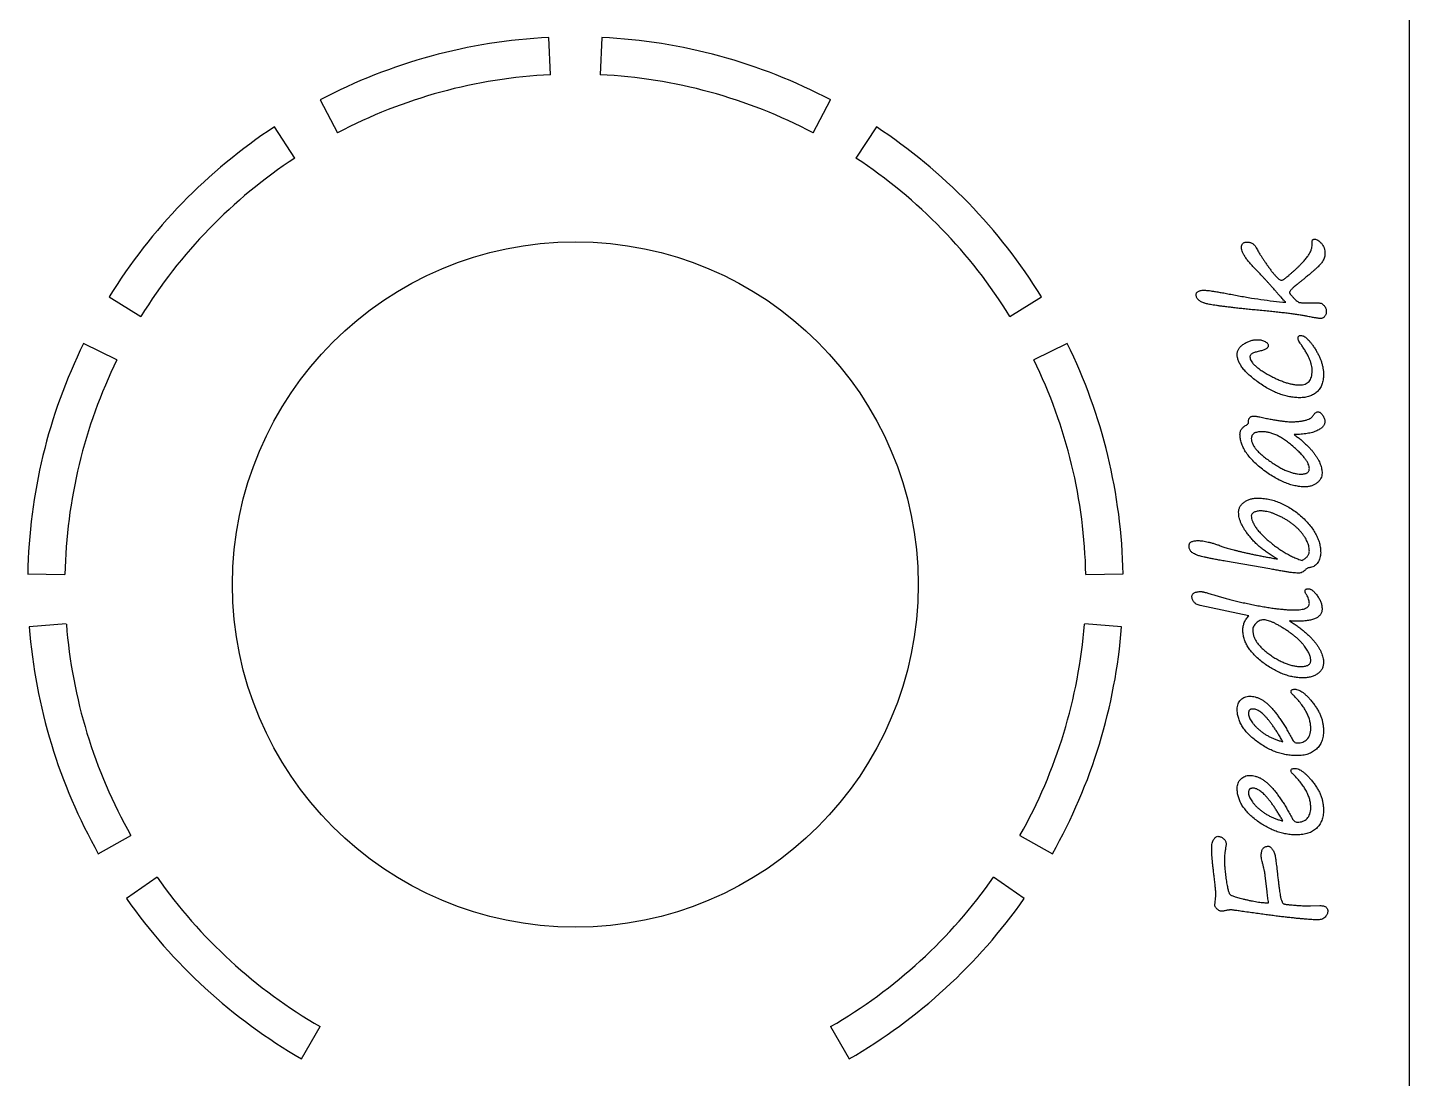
# Model space of a CAD drawing. Extents: x 87 to 117, y 47 to 176.
# Drawn here: x 98.18 to 116.72, y 121.39 to 135.49 of the extents above; entities that cross this region are included whole.
import ezdxf

# ---------------------------------------------------------------- set-up
doc = ezdxf.new("R2010")
doc.units = 0
doc.layers.get('0').update_dxf_attribs({"linetype": 'CONTINUOUS'})

msp = doc.modelspace()

# ---------------------------------------------------------------- linework, layer by layer
at = {"color": 7, "linetype": 'CONTINUOUS'}
for p, q in [((116.719, 50.625), (116.719, 172.625)), ((105.197, 134.857), (105.172, 135.357)), ((105.885, 135.357), (105.861, 134.857)), ((102.103, 134.518), (102.336, 134.076)), ((108.721, 134.076), (108.954, 134.518)), ((101.764, 133.738), (101.49, 134.156)), ((109.567, 134.156), (109.293, 133.738)), ((115.415, 132.581), (115.414, 132.614)), ((99.273, 131.874), (99.698, 131.611)), ((111.359, 131.611), (111.784, 131.874)), ((115.458, 131.794), (115.507, 131.794)), ((99.378, 131.03), (98.929, 131.25)), ((112.128, 131.25), (111.679, 131.03)), ((114.846, 128.224), (114.251, 128.327)), ((98.18, 128.158), (98.68, 128.148)), ((112.377, 128.148), (112.877, 128.158)), ((114.564, 127.596), (113.913, 127.731)), ((98.699, 127.485), (98.201, 127.446)), ((112.856, 127.446), (112.358, 127.485)), ((99.128, 124.402), (99.563, 124.648)), ((111.494, 124.648), (111.929, 124.402)), ((99.917, 124.086), (99.508, 123.8)), ((111.549, 123.8), (111.14, 124.086)), ((114.81, 123.89), (114.786, 124.108)), ((114.108, 123.713), (114.123, 123.839)), ((115.393, 123.701), (115.519, 123.705)), ((101.854, 121.65), (102.104, 122.083)), ((108.954, 122.083), (109.204, 121.65))]:
    msp.add_line(p, q, dxfattribs=at)
msp.add_circle((105.529, 128.015), 4.6, dxfattribs=at)
for radius, start, end in [(7.35, 92.7778, 117.7778), (7.35, 62.2222, 87.2222), (6.85, 92.7778, 117.7778), (6.85, 62.2222, 87.2222), (7.35, 123.3333, 148.3333), (7.35, 31.6667, 56.6667), (6.85, 123.3333, 148.3333), (6.85, 31.6667, 56.6667), (7.35, 153.8889, 178.8889), (7.35, 1.1111, 26.1111), (6.85, 153.8889, 178.8889), (6.85, 1.1111, 26.1111), (7.35, 184.4444, 209.4444), (6.85, 184.4444, 209.4444), (6.85, 330.5556, 355.5556), (7.35, 330.5556, 355.5556), (6.85, 215, 240), (6.85, 300, 325), (7.35, 215, 240), (7.35, 300, 325)]:
    msp.add_arc((105.529, 128.015), radius, start, end, dxfattribs=at)
for points, knots in [([(114.465, 132.532), (114.465, 132.538), (114.466, 132.55), (114.469, 132.566), (114.475, 132.58), (114.483, 132.591), (114.495, 132.6), (114.508, 132.606), (114.523, 132.61), (114.534, 132.61), (114.54, 132.61)], [0, 0, 0, 0, 0.148597, 0.278569, 0.39635, 0.505902, 0.616467, 0.730922, 0.858562, 1, 1, 1, 1]), ([(114.54, 132.61), (114.547, 132.61), (114.561, 132.61), (114.58, 132.606), (114.598, 132.6), (114.615, 132.592), (114.629, 132.58), (114.643, 132.567), (114.655, 132.551), (114.662, 132.539), (114.665, 132.533)], [0, 0, 0, 0, 0.131851, 0.257946, 0.379216, 0.496953, 0.615613, 0.737048, 0.864877, 1, 1, 1, 1]), ([(115.007, 132.098), (115.009, 132.098), (115.015, 132.099), (115.025, 132.106), (115.039, 132.115), (115.056, 132.128), (115.077, 132.144), (115.101, 132.164), (115.129, 132.188), (115.159, 132.214), (115.19, 132.242), (115.22, 132.27), (115.247, 132.297), (115.272, 132.322), (115.296, 132.347), (115.316, 132.371), (115.335, 132.394), (115.357, 132.422), (115.38, 132.456), (115.4, 132.498), (115.412, 132.54), (115.414, 132.567), (115.415, 132.581)], [0, 0, 0, 0, 0.010824, 0.028959, 0.053966, 0.086844, 0.127665, 0.175532, 0.231394, 0.294964, 0.360729, 0.422914, 0.48152, 0.537225, 0.589091, 0.637497, 0.68309, 0.724986, 0.802033, 0.872925, 0.937788, 1, 1, 1, 1]), ([(115.414, 132.614), (115.414, 132.619), (115.414, 132.628), (115.42, 132.64), (115.432, 132.648), (115.441, 132.648), (115.446, 132.648)], [0, 0, 0, 0, 0.277722, 0.506057, 0.72591, 1, 1, 1, 1]), ([(115.446, 132.648), (115.453, 132.648), (115.47, 132.646), (115.493, 132.635), (115.517, 132.618), (115.539, 132.594), (115.561, 132.566), (115.575, 132.531), (115.584, 132.493), (115.585, 132.466), (115.585, 132.452)], [0, 0, 0, 0, 0.087557, 0.183339, 0.292087, 0.418649, 0.554217, 0.692863, 0.839758, 1, 1, 1, 1]), ([(114.698, 132.2), (114.68, 132.218), (114.645, 132.254), (114.598, 132.305), (114.558, 132.353), (114.525, 132.396), (114.499, 132.436), (114.48, 132.471), (114.468, 132.503), (114.466, 132.523), (114.465, 132.532)], [0, 0, 0, 0, 0.189147, 0.359111, 0.510186, 0.6422, 0.756081, 0.852562, 0.933289, 1, 1, 1, 1]), ([(114.665, 132.533), (114.67, 132.524), (114.68, 132.506), (114.696, 132.478), (114.714, 132.447), (114.735, 132.415), (114.757, 132.38), (114.782, 132.344), (114.809, 132.305), (114.837, 132.265), (114.865, 132.227), (114.892, 132.193), (114.916, 132.164), (114.939, 132.141), (114.958, 132.122), (114.976, 132.109), (114.992, 132.1), (115.002, 132.098), (115.007, 132.098)], [0, 0, 0, 0, 0.052705, 0.110895, 0.173955, 0.242107, 0.315814, 0.394643, 0.478174, 0.567592, 0.654445, 0.731593, 0.798695, 0.856608, 0.904834, 0.944568, 0.975756, 1, 1, 1, 1]), ([(115.585, 132.452), (115.585, 132.442), (115.584, 132.423), (115.576, 132.394), (115.562, 132.365), (115.547, 132.34), (115.531, 132.319), (115.513, 132.3), (115.492, 132.278), (115.466, 132.254), (115.436, 132.227), (115.401, 132.196), (115.362, 132.164), (115.334, 132.141), (115.32, 132.129)], [0, 0, 0, 0, 0.066444, 0.135647, 0.209673, 0.289219, 0.336361, 0.39588, 0.466535, 0.54892, 0.644039, 0.750482, 0.86933, 1, 1, 1, 1]), ([(114.899, 131.981), (114.888, 131.993), (114.866, 132.017), (114.836, 132.053), (114.807, 132.084), (114.781, 132.113), (114.757, 132.139), (114.735, 132.162), (114.716, 132.182), (114.704, 132.194), (114.698, 132.2)], [0, 0, 0, 0, 0.16959, 0.326506, 0.470585, 0.601984, 0.720571, 0.826423, 0.919581, 1, 1, 1, 1]), ([(115.32, 132.129), (115.308, 132.119), (115.285, 132.101), (115.254, 132.076), (115.225, 132.053), (115.201, 132.034), (115.18, 132.016), (115.163, 132.002), (115.15, 131.99), (115.138, 131.979), (115.127, 131.968), (115.119, 131.954), (115.112, 131.943), (115.111, 131.935), (115.111, 131.931)], [0, 0, 0, 0, 0.157057, 0.296644, 0.420351, 0.528814, 0.62047, 0.696902, 0.756688, 0.799852, 0.864627, 0.918777, 0.962889, 1, 1, 1, 1]), ([(113.858, 131.905), (113.858, 131.909), (113.859, 131.917), (113.864, 131.929), (113.874, 131.939), (113.886, 131.948), (113.901, 131.955), (113.918, 131.961), (113.937, 131.964), (113.951, 131.964), (113.958, 131.965)], [0, 0, 0, 0, 0.095632, 0.192674, 0.29581, 0.414437, 0.545522, 0.68638, 0.835878, 1, 1, 1, 1]), ([(114.834, 131.681), (114.803, 131.684), (114.742, 131.69), (114.653, 131.699), (114.57, 131.707), (114.491, 131.715), (114.418, 131.723), (114.35, 131.731), (114.288, 131.738), (114.23, 131.746), (114.178, 131.752), (114.132, 131.759), (114.09, 131.765), (114.054, 131.771), (114.023, 131.777), (113.997, 131.782), (113.976, 131.788), (113.956, 131.794), (113.936, 131.803), (113.915, 131.814), (113.898, 131.827), (113.883, 131.84), (113.872, 131.855), (113.863, 131.87), (113.858, 131.887), (113.858, 131.899), (113.858, 131.905)], [0, 0, 0, 0, 0.090481, 0.1758434, 0.256399, 0.3318084, 0.4021315, 0.4676221, 0.5279991, 0.5832643, 0.6337016, 0.6787505, 0.7192589, 0.7544362, 0.7848094, 0.8100549, 0.8303181, 0.845864, 0.8706771, 0.8933102, 0.9136589, 0.9323552, 0.9499754, 0.9666248, 0.9831745, 1, 1, 1, 1]), ([(113.958, 131.965), (113.966, 131.964), (113.985, 131.964), (114.018, 131.961), (114.058, 131.955), (114.108, 131.948), (114.165, 131.938), (114.231, 131.927), (114.305, 131.913), (114.357, 131.903), (114.385, 131.898)], [0, 0, 0, 0, 0.056366, 0.1322, 0.227068, 0.342224, 0.477218, 0.631971, 0.805696, 1, 1, 1, 1]), ([(114.385, 131.898), (114.442, 131.887), (114.556, 131.866), (114.726, 131.84), (114.894, 131.818), (115.005, 131.807), (115.061, 131.802)], [0, 0, 0, 0, 0.256299, 0.508526, 0.756393, 1, 1, 1, 1]), ([(115.061, 131.802), (115.059, 131.803), (115.053, 131.808), (115.043, 131.819), (115.029, 131.834), (115.011, 131.854), (114.988, 131.879), (114.962, 131.909), (114.932, 131.943), (114.911, 131.968), (114.899, 131.981)], [0, 0, 0, 0, 0.034829, 0.094842, 0.181876, 0.293313, 0.431809, 0.594714, 0.784688, 1, 1, 1, 1]), ([(115.111, 131.931), (115.111, 131.93), (115.112, 131.927), (115.114, 131.922), (115.119, 131.916), (115.124, 131.908), (115.132, 131.899), (115.141, 131.888), (115.152, 131.876), (115.168, 131.858), (115.188, 131.838), (115.209, 131.818), (115.228, 131.806), (115.243, 131.799), (115.257, 131.798), (115.271, 131.797), (115.29, 131.796), (115.315, 131.795), (115.344, 131.795), (115.377, 131.794), (115.416, 131.794), (115.444, 131.794), (115.458, 131.794)], [0, 0, 0, 0, 0.008361, 0.02214, 0.040649, 0.06529, 0.094495, 0.129894, 0.170394, 0.216618, 0.305293, 0.377523, 0.433661, 0.474519, 0.498168, 0.533491, 0.58121, 0.640629, 0.712512, 0.796126, 0.892198, 1, 1, 1, 1]), ([(115.357, 131.612), (115.34, 131.615), (115.305, 131.622), (115.25, 131.631), (115.191, 131.64), (115.127, 131.649), (115.06, 131.657), (114.988, 131.665), (114.913, 131.674), (114.861, 131.679), (114.834, 131.681)], [0, 0, 0, 0, 0.097887, 0.203432, 0.317226, 0.438257, 0.567022, 0.703538, 0.847881, 1, 1, 1, 1]), ([(115.507, 131.794), (115.513, 131.793), (115.525, 131.792), (115.543, 131.785), (115.56, 131.773), (115.575, 131.758), (115.588, 131.74), (115.598, 131.72), (115.604, 131.7), (115.604, 131.686), (115.604, 131.678)], [0, 0, 0, 0, 0.11361, 0.226896, 0.346489, 0.480602, 0.616611, 0.746221, 0.872531, 1, 1, 1, 1]), ([(115.604, 131.678), (115.604, 131.671), (115.604, 131.658), (115.599, 131.64), (115.591, 131.623), (115.58, 131.61), (115.568, 131.599), (115.555, 131.591), (115.542, 131.586), (115.533, 131.585), (115.529, 131.585)], [0, 0, 0, 0, 0.15641, 0.296964, 0.43054, 0.562113, 0.686863, 0.796956, 0.901304, 1, 1, 1, 1]), ([(115.529, 131.585), (115.525, 131.585), (115.517, 131.585), (115.503, 131.587), (115.486, 131.589), (115.466, 131.592), (115.443, 131.595), (115.417, 131.6), (115.388, 131.606), (115.368, 131.61), (115.357, 131.612)], [0, 0, 0, 0, 0.061409, 0.140309, 0.238233, 0.353744, 0.486627, 0.639141, 0.810719, 1, 1, 1, 1]), ([(114.408, 131.105), (114.409, 131.112), (114.409, 131.125), (114.413, 131.144), (114.42, 131.162), (114.43, 131.18), (114.442, 131.197), (114.458, 131.213), (114.476, 131.228), (114.503, 131.248), (114.539, 131.268), (114.586, 131.287), (114.633, 131.298), (114.666, 131.3), (114.682, 131.3)], [0, 0, 0, 0, 0.053419, 0.106126, 0.15874, 0.213299, 0.269966, 0.329912, 0.393991, 0.462762, 0.601907, 0.736341, 0.868093, 1, 1, 1, 1]), ([(114.682, 131.3), (114.691, 131.3), (114.71, 131.299), (114.736, 131.295), (114.761, 131.287), (114.783, 131.276), (114.801, 131.264), (114.815, 131.252), (114.824, 131.239), (114.825, 131.23), (114.826, 131.225)], [0, 0, 0, 0, 0.163896, 0.318068, 0.464733, 0.607317, 0.736409, 0.8402, 0.926767, 1, 1, 1, 1]), ([(115.225, 131.324), (115.225, 131.329), (115.226, 131.338), (115.234, 131.35), (115.247, 131.356), (115.258, 131.357), (115.263, 131.357)], [0, 0, 0, 0, 0.253202, 0.476725, 0.707124, 1, 1, 1, 1]), ([(115.275, 131.222), (115.267, 131.233), (115.254, 131.252), (115.238, 131.28), (115.228, 131.303), (115.226, 131.317), (115.225, 131.324)], [0, 0, 0, 0, 0.339205, 0.617741, 0.836149, 1, 1, 1, 1]), ([(115.263, 131.357), (115.27, 131.357), (115.284, 131.355), (115.305, 131.346), (115.327, 131.332), (115.35, 131.312), (115.374, 131.287), (115.399, 131.256), (115.426, 131.22), (115.453, 131.179), (115.479, 131.136), (115.502, 131.091), (115.522, 131.048), (115.538, 131.004), (115.551, 130.96), (115.56, 130.917), (115.565, 130.874), (115.566, 130.845), (115.567, 130.831)], [0, 0, 0, 0, 0.030444, 0.065422, 0.105702, 0.153106, 0.207244, 0.269497, 0.339833, 0.418453, 0.499213, 0.577239, 0.652611, 0.725267, 0.796195, 0.865346, 0.933134, 1, 1, 1, 1]), ([(115.242, 130.522), (115.22, 130.522), (115.176, 130.524), (115.11, 130.534), (115.043, 130.55), (114.975, 130.572), (114.906, 130.601), (114.836, 130.636), (114.765, 130.678), (114.696, 130.725), (114.629, 130.774), (114.571, 130.824), (114.521, 130.872), (114.481, 130.92), (114.448, 130.967), (114.426, 131.014), (114.411, 131.059), (114.409, 131.09), (114.408, 131.105)], [0, 0, 0, 0, 0.060245, 0.12159, 0.185141, 0.251046, 0.319716, 0.391392, 0.466912, 0.54618, 0.623745, 0.694349, 0.758365, 0.816215, 0.868252, 0.915347, 0.959042, 1, 1, 1, 1]), ([(114.707, 131.146), (114.697, 131.143), (114.678, 131.139), (114.652, 131.132), (114.63, 131.124), (114.612, 131.114), (114.598, 131.105), (114.587, 131.094), (114.58, 131.082), (114.58, 131.074), (114.579, 131.07)], [0, 0, 0, 0, 0.194169, 0.366172, 0.514481, 0.641074, 0.748721, 0.841541, 0.922034, 1, 1, 1, 1]), ([(114.579, 131.07), (114.58, 131.061), (114.582, 131.042), (114.595, 131.015), (114.614, 130.987), (114.642, 130.958), (114.677, 130.927), (114.72, 130.895), (114.771, 130.863), (114.827, 130.83), (114.886, 130.798), (114.944, 130.771), (115, 130.747), (115.053, 130.727), (115.105, 130.712), (115.153, 130.701), (115.2, 130.694), (115.23, 130.693), (115.244, 130.693)], [0, 0, 0, 0, 0.03261, 0.069313, 0.111986, 0.161817, 0.219604, 0.285814, 0.360878, 0.444803, 0.530548, 0.611467, 0.68721, 0.758283, 0.82479, 0.887035, 0.945073, 1, 1, 1, 1]), ([(114.826, 131.225), (114.826, 131.221), (114.825, 131.212), (114.819, 131.199), (114.809, 131.187), (114.796, 131.176), (114.779, 131.167), (114.758, 131.159), (114.734, 131.151), (114.716, 131.148), (114.707, 131.146)], [0, 0, 0, 0, 0.08924, 0.177918, 0.273756, 0.381912, 0.50766, 0.651642, 0.814715, 1, 1, 1, 1]), ([(115.415, 130.882), (115.414, 130.895), (115.413, 130.92), (115.406, 130.959), (115.395, 130.999), (115.38, 131.041), (115.36, 131.084), (115.336, 131.129), (115.307, 131.176), (115.286, 131.207), (115.275, 131.222)], [0, 0, 0, 0, 0.098703, 0.203487, 0.314732, 0.434167, 0.561502, 0.697682, 0.843931, 1, 1, 1, 1]), ([(115.567, 130.831), (115.566, 130.818), (115.566, 130.795), (115.562, 130.761), (115.555, 130.729), (115.546, 130.699), (115.534, 130.671), (115.519, 130.646), (115.502, 130.622), (115.481, 130.601), (115.459, 130.582), (115.434, 130.566), (115.407, 130.552), (115.379, 130.541), (115.347, 130.532), (115.314, 130.526), (115.279, 130.522), (115.254, 130.522), (115.242, 130.522)], [0, 0, 0, 0, 0.071019, 0.137844, 0.201971, 0.263058, 0.321959, 0.379335, 0.436356, 0.493554, 0.550542, 0.608473, 0.667279, 0.727891, 0.790708, 0.857007, 0.926655, 1, 1, 1, 1]), ([(115.244, 130.693), (115.258, 130.693), (115.283, 130.694), (115.318, 130.703), (115.349, 130.718), (115.373, 130.739), (115.392, 130.767), (115.405, 130.8), (115.413, 130.84), (115.414, 130.868), (115.415, 130.882)], [0, 0, 0, 0, 0.137524, 0.259248, 0.371923, 0.480683, 0.591711, 0.712451, 0.847339, 1, 1, 1, 1]), ([(115.432, 130.289), (115.436, 130.295), (115.444, 130.307), (115.458, 130.321), (115.474, 130.33), (115.486, 130.331), (115.491, 130.332)], [0, 0, 0, 0, 0.295255, 0.549823, 0.776626, 1, 1, 1, 1]), ([(115.491, 130.332), (115.497, 130.331), (115.508, 130.33), (115.524, 130.321), (115.54, 130.307), (115.555, 130.289), (115.568, 130.268), (115.578, 130.247), (115.584, 130.226), (115.585, 130.212), (115.585, 130.205)], [0, 0, 0, 0, 0.09435, 0.197183, 0.320351, 0.466191, 0.616144, 0.752724, 0.880025, 1, 1, 1, 1]), ([(114.446, 130.029), (114.447, 130.035), (114.447, 130.049), (114.451, 130.068), (114.458, 130.086), (114.467, 130.102), (114.48, 130.117), (114.494, 130.131), (114.512, 130.143), (114.525, 130.15), (114.532, 130.154)], [0, 0, 0, 0, 0.127645, 0.248143, 0.364983, 0.481472, 0.60221, 0.726216, 0.858781, 1, 1, 1, 1]), ([(114.532, 130.154), (114.536, 130.156), (114.544, 130.16), (114.554, 130.17), (114.559, 130.182), (114.56, 130.19), (114.56, 130.195)], [0, 0, 0, 0, 0.273867, 0.515582, 0.75118, 1, 1, 1, 1]), ([(114.56, 130.195), (114.56, 130.201), (114.561, 130.213), (114.563, 130.229), (114.568, 130.243), (114.576, 130.255), (114.585, 130.264), (114.596, 130.27), (114.609, 130.274), (114.619, 130.275), (114.624, 130.275)], [0, 0, 0, 0, 0.1603482, 0.3024687, 0.4295343, 0.5437978, 0.6498772, 0.7558347, 0.8724774, 1, 1, 1, 1]), ([(114.624, 130.275), (114.629, 130.275), (114.642, 130.275), (114.662, 130.272), (114.686, 130.268), (114.702, 130.265), (114.711, 130.263)], [0, 0, 0, 0, 0.195906, 0.430388, 0.696789, 1, 1, 1, 1]), ([(114.711, 130.263), (114.735, 130.258), (114.781, 130.248), (114.848, 130.236), (114.91, 130.224), (114.966, 130.215), (115.016, 130.208), (115.061, 130.203), (115.1, 130.199), (115.124, 130.199), (115.136, 130.199)], [0, 0, 0, 0, 0.172448, 0.330978, 0.476005, 0.607195, 0.725503, 0.830139, 0.921416, 1, 1, 1, 1]), ([(115.136, 130.199), (115.155, 130.199), (115.193, 130.2), (115.245, 130.204), (115.292, 130.211), (115.332, 130.22), (115.367, 130.233), (115.395, 130.248), (115.418, 130.266), (115.428, 130.282), (115.432, 130.289)], [0, 0, 0, 0, 0.182323, 0.346683, 0.491975, 0.6208, 0.732636, 0.831523, 0.918988, 1, 1, 1, 1]), ([(115.585, 130.205), (115.585, 130.199), (115.584, 130.187), (115.579, 130.168), (115.571, 130.151), (115.559, 130.134), (115.543, 130.119), (115.525, 130.104), (115.503, 130.09), (115.478, 130.078), (115.449, 130.066), (115.418, 130.056), (115.384, 130.047), (115.347, 130.04), (115.307, 130.035), (115.265, 130.031), (115.219, 130.029), (115.188, 130.028), (115.172, 130.028)], [0, 0, 0, 0, 0.03905, 0.076934, 0.11606, 0.157019, 0.201266, 0.250126, 0.302543, 0.360688, 0.423307, 0.490354, 0.562403, 0.639129, 0.720662, 0.808497, 0.90157, 1, 1, 1, 1]), ([(115.316, 129.325), (115.294, 129.326), (115.249, 129.327), (115.181, 129.34), (115.112, 129.358), (115.041, 129.384), (114.97, 129.417), (114.897, 129.458), (114.823, 129.506), (114.749, 129.56), (114.679, 129.617), (114.618, 129.676), (114.565, 129.734), (114.522, 129.793), (114.488, 129.852), (114.464, 129.911), (114.449, 129.97), (114.447, 130.009), (114.446, 130.029)], [0, 0, 0, 0, 0.055418, 0.112522, 0.171848, 0.233901, 0.299555, 0.368782, 0.442035, 0.519811, 0.596675, 0.667442, 0.732704, 0.793042, 0.849026, 0.901326, 0.951418, 1, 1, 1, 1]), ([(114.742, 130.066), (114.731, 130.066), (114.71, 130.065), (114.68, 130.061), (114.655, 130.054), (114.634, 130.044), (114.618, 130.031), (114.606, 130.014), (114.6, 129.994), (114.599, 129.98), (114.598, 129.973)], [0, 0, 0, 0, 0.174836, 0.326738, 0.460592, 0.577077, 0.68262, 0.78379, 0.887481, 1, 1, 1, 1]), ([(114.598, 129.973), (114.599, 129.962), (114.601, 129.939), (114.614, 129.904), (114.633, 129.867), (114.661, 129.83), (114.696, 129.791), (114.74, 129.751), (114.79, 129.71), (114.847, 129.669), (114.907, 129.629), (114.965, 129.594), (115.021, 129.564), (115.074, 129.54), (115.124, 129.52), (115.172, 129.507), (115.217, 129.498), (115.247, 129.497), (115.261, 129.496)], [0, 0, 0, 0, 0.038895, 0.081549, 0.12893, 0.182749, 0.243312, 0.311655, 0.387405, 0.471582, 0.556924, 0.635844, 0.7093, 0.777219, 0.839557, 0.897318, 0.950573, 1, 1, 1, 1]), ([(115.377, 129.571), (115.376, 129.581), (115.374, 129.602), (115.363, 129.633), (115.345, 129.667), (115.32, 129.704), (115.288, 129.742), (115.25, 129.784), (115.204, 129.828), (115.153, 129.874), (115.099, 129.918), (115.045, 129.957), (114.992, 129.991), (114.94, 130.018), (114.889, 130.04), (114.839, 130.054), (114.79, 130.064), (114.758, 130.065), (114.742, 130.066)], [0, 0, 0, 0, 0.033874, 0.072626, 0.117569, 0.169328, 0.22855, 0.295462, 0.370237, 0.453309, 0.537413, 0.616415, 0.690345, 0.759569, 0.824397, 0.885432, 0.94387, 1, 1, 1, 1]), ([(115.172, 130.028), (115.187, 130.017), (115.217, 129.995), (115.26, 129.96), (115.299, 129.927), (115.336, 129.892), (115.37, 129.859), (115.401, 129.825), (115.428, 129.791), (115.453, 129.757), (115.475, 129.724), (115.495, 129.692), (115.511, 129.66), (115.524, 129.629), (115.534, 129.598), (115.542, 129.568), (115.547, 129.539), (115.547, 129.52), (115.548, 129.511)], [0, 0, 0, 0, 0.0860478, 0.1685461, 0.2479319, 0.3236335, 0.3961134, 0.465185, 0.531612, 0.594912, 0.6552617, 0.7123165, 0.7661993, 0.8175567, 0.86632, 0.9126607, 0.9572317, 1, 1, 1, 1]), ([(115.261, 129.496), (115.27, 129.497), (115.287, 129.497), (115.311, 129.5), (115.331, 129.506), (115.348, 129.514), (115.361, 129.525), (115.37, 129.538), (115.376, 129.554), (115.376, 129.566), (115.377, 129.571)], [0, 0, 0, 0, 0.173226, 0.327068, 0.460041, 0.57656, 0.68176, 0.78257, 0.887218, 1, 1, 1, 1]), ([(115.548, 129.511), (115.547, 129.498), (115.545, 129.474), (115.532, 129.439), (115.511, 129.407), (115.483, 129.379), (115.448, 129.355), (115.408, 129.338), (115.363, 129.327), (115.332, 129.326), (115.316, 129.325)], [0, 0, 0, 0, 0.111506, 0.220629, 0.333307, 0.456233, 0.58441, 0.715103, 0.851885, 1, 1, 1, 1]), ([(114.427, 128.985), (114.428, 128.991), (114.428, 129.004), (114.431, 129.023), (114.437, 129.041), (114.445, 129.058), (114.456, 129.074), (114.468, 129.09), (114.483, 129.105), (114.506, 129.124), (114.538, 129.144), (114.581, 129.161), (114.628, 129.172), (114.66, 129.173), (114.677, 129.174)], [0, 0, 0, 0, 0.055691, 0.110382, 0.164204, 0.218915, 0.274665, 0.331827, 0.392297, 0.456023, 0.586284, 0.718574, 0.855112, 1, 1, 1, 1]), ([(114.677, 129.174), (114.703, 129.173), (114.754, 129.172), (114.83, 129.16), (114.904, 129.141), (114.978, 129.116), (115.05, 129.082), (115.121, 129.041), (115.191, 128.994), (115.258, 128.939), (115.32, 128.881), (115.376, 128.821), (115.423, 128.76), (115.462, 128.698), (115.491, 128.635), (115.513, 128.571), (115.526, 128.506), (115.528, 128.463), (115.529, 128.441)], [0, 0, 0, 0, 0.062808, 0.125022, 0.187652, 0.251008, 0.315605, 0.382127, 0.451133, 0.522787, 0.593741, 0.660259, 0.722808, 0.782098, 0.838557, 0.893252, 0.946841, 1, 1, 1, 1]), ([(114.948, 128.357), (114.929, 128.368), (114.892, 128.389), (114.838, 128.424), (114.786, 128.46), (114.738, 128.497), (114.692, 128.536), (114.649, 128.577), (114.609, 128.619), (114.572, 128.663), (114.538, 128.706), (114.508, 128.749), (114.484, 128.791), (114.463, 128.832), (114.447, 128.871), (114.436, 128.91), (114.429, 128.948), (114.428, 128.972), (114.427, 128.985)], [0, 0, 0, 0, 0.077362, 0.152942, 0.226874, 0.299022, 0.370318, 0.439922, 0.508778, 0.576579, 0.642001, 0.703486, 0.760783, 0.814344, 0.864613, 0.912043, 0.956835, 1, 1, 1, 1]), ([(114.727, 129.003), (114.719, 129.003), (114.702, 129.002), (114.678, 128.998), (114.656, 128.993), (114.637, 128.985), (114.62, 128.975), (114.607, 128.964), (114.6, 128.951), (114.599, 128.942), (114.598, 128.937)], [0, 0, 0, 0, 0.162269, 0.314741, 0.458742, 0.595608, 0.718121, 0.820822, 0.911997, 1, 1, 1, 1]), ([(114.598, 128.937), (114.599, 128.925), (114.6, 128.901), (114.612, 128.864), (114.63, 128.825), (114.656, 128.784), (114.687, 128.741), (114.727, 128.697), (114.773, 128.651), (114.826, 128.604), (114.881, 128.558), (114.938, 128.515), (114.995, 128.476), (115.052, 128.44), (115.109, 128.409), (115.166, 128.381), (115.222, 128.357), (115.261, 128.344), (115.28, 128.338)], [0, 0, 0, 0, 0.0372999, 0.0779055, 0.1232177, 0.1734872, 0.2299053, 0.2925055, 0.361663, 0.4378189, 0.5162151, 0.5916284, 0.6649013, 0.735671, 0.8046416, 0.871449, 0.9364496, 1, 1, 1, 1]), ([(115.377, 128.462), (115.376, 128.471), (115.376, 128.49), (115.371, 128.519), (115.364, 128.548), (115.353, 128.577), (115.34, 128.607), (115.324, 128.637), (115.304, 128.667), (115.282, 128.698), (115.257, 128.728), (115.23, 128.758), (115.2, 128.786), (115.168, 128.814), (115.134, 128.84), (115.097, 128.865), (115.058, 128.89), (115.017, 128.912), (114.975, 128.933), (114.935, 128.952), (114.896, 128.967), (114.859, 128.98), (114.824, 128.99), (114.79, 128.997), (114.758, 129.002), (114.737, 129.002), (114.727, 129.003)], [0, 0, 0, 0, 0.0310624, 0.0627886, 0.0954961, 0.1297823, 0.1655881, 0.2029843, 0.2427528, 0.28462, 0.3280178, 0.3719247, 0.4171876, 0.4637244, 0.5112665, 0.5603544, 0.6113721, 0.663701, 0.7152477, 0.7640513, 0.8098911, 0.8530536, 0.8933759, 0.9310957, 0.9666549, 1, 1, 1, 1]), ([(113.763, 128.534), (113.763, 128.539), (113.764, 128.55), (113.77, 128.565), (113.779, 128.578), (113.793, 128.587), (113.81, 128.595), (113.831, 128.6), (113.856, 128.603), (113.874, 128.604), (113.883, 128.604)], [0, 0, 0, 0, 0.104878, 0.202737, 0.301327, 0.407109, 0.525869, 0.661044, 0.819756, 1, 1, 1, 1]), ([(114.251, 128.327), (114.227, 128.332), (114.182, 128.34), (114.118, 128.351), (114.061, 128.363), (114.011, 128.373), (113.969, 128.382), (113.933, 128.39), (113.905, 128.398), (113.877, 128.406), (113.85, 128.417), (113.823, 128.43), (113.802, 128.444), (113.786, 128.459), (113.776, 128.475), (113.768, 128.493), (113.763, 128.513), (113.763, 128.527), (113.763, 128.534)], [0, 0, 0, 0, 0.127321, 0.242031, 0.344236, 0.433742, 0.51066, 0.575005, 0.626302, 0.665616, 0.726803, 0.779347, 0.823375, 0.859932, 0.893535, 0.927478, 0.962312, 1, 1, 1, 1]), ([(113.883, 128.604), (113.893, 128.604), (113.914, 128.603), (113.947, 128.599), (113.983, 128.593), (114.022, 128.585), (114.063, 128.574), (114.108, 128.561), (114.155, 128.545), (114.187, 128.533), (114.204, 128.527)], [0, 0, 0, 0, 0.090461, 0.190379, 0.300138, 0.420025, 0.54962, 0.68866, 0.839504, 1, 1, 1, 1]), ([(114.204, 128.527), (114.213, 128.524), (114.231, 128.518), (114.26, 128.508), (114.291, 128.499), (114.326, 128.489), (114.363, 128.479), (114.403, 128.469), (114.445, 128.458), (114.49, 128.448), (114.538, 128.437), (114.589, 128.426), (114.642, 128.415), (114.698, 128.404), (114.757, 128.392), (114.818, 128.381), (114.882, 128.369), (114.926, 128.361), (114.948, 128.357)], [0, 0, 0, 0, 0.036228, 0.075888, 0.119366, 0.165822, 0.216121, 0.269801, 0.326965, 0.387618, 0.451676, 0.51961, 0.590583, 0.665438, 0.743797, 0.825587, 0.911265, 1, 1, 1, 1]), ([(115.28, 128.338), (115.287, 128.342), (115.302, 128.35), (115.322, 128.365), (115.339, 128.379), (115.352, 128.394), (115.363, 128.41), (115.371, 128.426), (115.376, 128.444), (115.376, 128.456), (115.377, 128.462)], [0, 0, 0, 0, 0.159188, 0.304627, 0.437018, 0.560299, 0.675304, 0.78613, 0.891927, 1, 1, 1, 1]), ([(115.529, 128.441), (115.528, 128.429), (115.527, 128.406), (115.52, 128.372), (115.507, 128.34), (115.491, 128.31), (115.471, 128.284), (115.448, 128.263), (115.422, 128.249), (115.403, 128.245), (115.394, 128.243)], [0, 0, 0, 0, 0.135471, 0.266672, 0.398994, 0.533283, 0.662276, 0.779087, 0.890265, 1, 1, 1, 1]), ([(115.233, 128.167), (115.224, 128.167), (115.205, 128.168), (115.173, 128.171), (115.134, 128.175), (115.089, 128.182), (115.037, 128.19), (114.979, 128.2), (114.915, 128.211), (114.87, 128.22), (114.846, 128.224)], [0, 0, 0, 0, 0.065986, 0.14889, 0.248085, 0.364397, 0.497869, 0.648529, 0.815653, 1, 1, 1, 1]), ([(115.325, 128.214), (115.318, 128.207), (115.304, 128.193), (115.281, 128.178), (115.257, 128.169), (115.241, 128.168), (115.233, 128.167)], [0, 0, 0, 0, 0.2838601, 0.5375569, 0.7710252, 1, 1, 1, 1]), ([(115.394, 128.243), (115.387, 128.242), (115.373, 128.24), (115.354, 128.235), (115.337, 128.226), (115.329, 128.218), (115.325, 128.214)], [0, 0, 0, 0, 0.284992, 0.543298, 0.776036, 1, 1, 1, 1]), ([(113.801, 127.85), (113.801, 127.856), (113.802, 127.867), (113.808, 127.881), (113.818, 127.894), (113.833, 127.904), (113.851, 127.912), (113.873, 127.917), (113.899, 127.92), (113.917, 127.92), (113.927, 127.92)], [0, 0, 0, 0, 0.101573, 0.196836, 0.293256, 0.398464, 0.51826, 0.656001, 0.816654, 1, 1, 1, 1]), ([(113.927, 127.92), (113.93, 127.92), (113.936, 127.92), (113.948, 127.917), (113.963, 127.914), (113.982, 127.909), (114.005, 127.902), (114.031, 127.895), (114.062, 127.885), (114.083, 127.879), (114.095, 127.875)], [0, 0, 0, 0, 0.042866, 0.110911, 0.200459, 0.313212, 0.450084, 0.6102, 0.792408, 1, 1, 1, 1]), ([(115.32, 127.926), (115.32, 127.931), (115.321, 127.94), (115.33, 127.952), (115.345, 127.958), (115.356, 127.958), (115.362, 127.958)], [0, 0, 0, 0, 0.240598, 0.454495, 0.692609, 1, 1, 1, 1]), ([(115.338, 127.879), (115.335, 127.883), (115.33, 127.89), (115.324, 127.903), (115.32, 127.914), (115.32, 127.922), (115.32, 127.926)], [0, 0, 0, 0, 0.288972, 0.547664, 0.781258, 1, 1, 1, 1]), ([(115.362, 127.958), (115.366, 127.958), (115.375, 127.957), (115.389, 127.953), (115.403, 127.946), (115.418, 127.936), (115.433, 127.923), (115.448, 127.908), (115.464, 127.89), (115.486, 127.862), (115.51, 127.826), (115.531, 127.78), (115.545, 127.734), (115.547, 127.702), (115.548, 127.686)], [0, 0, 0, 0, 0.0374356, 0.0780837, 0.1223184, 0.1722596, 0.2286528, 0.2902256, 0.3590959, 0.4355399, 0.58818, 0.7307695, 0.8667504, 1, 1, 1, 1]), ([(113.913, 127.731), (113.903, 127.734), (113.884, 127.739), (113.858, 127.751), (113.837, 127.767), (113.823, 127.786), (113.814, 127.805), (113.806, 127.822), (113.802, 127.837), (113.801, 127.846), (113.801, 127.85)], [0, 0, 0, 0, 0.180605, 0.339059, 0.480139, 0.613123, 0.73629, 0.840133, 0.927315, 1, 1, 1, 1]), ([(114.095, 127.875), (114.114, 127.869), (114.153, 127.857), (114.215, 127.839), (114.279, 127.821), (114.346, 127.804), (114.417, 127.787), (114.491, 127.771), (114.568, 127.754), (114.647, 127.738), (114.725, 127.723), (114.801, 127.71), (114.873, 127.699), (114.941, 127.69), (115.004, 127.683), (115.064, 127.678), (115.119, 127.674), (115.155, 127.674), (115.172, 127.674)], [0, 0, 0, 0, 0.0550648, 0.1129737, 0.1734069, 0.2366416, 0.3026934, 0.3715761, 0.4433583, 0.5177268, 0.5916222, 0.6617287, 0.7278439, 0.7899106, 0.8480305, 0.9024733, 0.9530311, 1, 1, 1, 1]), ([(115.172, 127.674), (115.188, 127.674), (115.218, 127.674), (115.26, 127.678), (115.295, 127.685), (115.324, 127.694), (115.347, 127.707), (115.364, 127.722), (115.375, 127.741), (115.376, 127.754), (115.377, 127.761)], [0, 0, 0, 0, 0.195666, 0.366577, 0.513805, 0.63788, 0.742297, 0.832523, 0.915125, 1, 1, 1, 1]), ([(115.377, 127.761), (115.376, 127.771), (115.375, 127.79), (115.368, 127.82), (115.355, 127.85), (115.344, 127.869), (115.338, 127.879)], [0, 0, 0, 0, 0.228931, 0.468707, 0.725552, 1, 1, 1, 1]), ([(114.484, 127.405), (114.484, 127.414), (114.485, 127.431), (114.489, 127.456), (114.495, 127.48), (114.504, 127.505), (114.515, 127.528), (114.529, 127.552), (114.545, 127.574), (114.558, 127.589), (114.564, 127.596)], [0, 0, 0, 0, 0.120498, 0.239466, 0.359295, 0.48103, 0.603727, 0.730468, 0.862908, 1, 1, 1, 1]), ([(115.548, 127.686), (115.547, 127.68), (115.547, 127.667), (115.543, 127.648), (115.536, 127.63), (115.527, 127.614), (115.516, 127.599), (115.501, 127.585), (115.485, 127.573), (115.466, 127.562), (115.444, 127.553), (115.419, 127.544), (115.393, 127.537), (115.363, 127.532), (115.331, 127.527), (115.297, 127.524), (115.26, 127.522), (115.234, 127.522), (115.221, 127.522)], [0, 0, 0, 0, 0.048904, 0.095773, 0.141652, 0.186661, 0.232863, 0.280273, 0.330842, 0.384705, 0.443075, 0.506208, 0.574074, 0.647523, 0.726968, 0.811866, 0.903084, 1, 1, 1, 1]), ([(115.287, 126.762), (115.266, 126.763), (115.222, 126.764), (115.156, 126.774), (115.09, 126.79), (115.024, 126.813), (114.957, 126.841), (114.89, 126.877), (114.823, 126.918), (114.756, 126.965), (114.693, 127.015), (114.638, 127.068), (114.59, 127.121), (114.552, 127.176), (114.522, 127.231), (114.5, 127.288), (114.487, 127.346), (114.485, 127.386), (114.484, 127.405)], [0, 0, 0, 0, 0.058353, 0.117514, 0.178252, 0.240948, 0.305802, 0.373648, 0.444482, 0.518976, 0.592414, 0.660741, 0.724478, 0.784061, 0.840493, 0.894564, 0.947443, 1, 1, 1, 1]), ([(114.759, 127.541), (114.751, 127.54), (114.736, 127.539), (114.712, 127.531), (114.688, 127.517), (114.665, 127.5), (114.644, 127.479), (114.629, 127.455), (114.619, 127.428), (114.618, 127.409), (114.617, 127.399)], [0, 0, 0, 0, 0.106052, 0.216685, 0.340004, 0.476155, 0.6137, 0.74227, 0.868289, 1, 1, 1, 1]), ([(114.617, 127.399), (114.618, 127.385), (114.619, 127.358), (114.631, 127.316), (114.649, 127.275), (114.674, 127.235), (114.706, 127.194), (114.746, 127.154), (114.793, 127.113), (114.845, 127.074), (114.9, 127.037), (114.956, 127.004), (115.01, 126.977), (115.063, 126.954), (115.115, 126.936), (115.166, 126.924), (115.216, 126.915), (115.25, 126.915), (115.266, 126.914)], [0, 0, 0, 0, 0.04729, 0.095648, 0.14702, 0.201592, 0.261147, 0.32585, 0.396504, 0.473522, 0.551542, 0.625608, 0.695687, 0.762076, 0.825123, 0.885568, 0.943604, 1, 1, 1, 1]), ([(115.396, 126.998), (115.395, 127.005), (115.395, 127.019), (115.39, 127.04), (115.384, 127.063), (115.374, 127.086), (115.362, 127.11), (115.348, 127.136), (115.33, 127.163), (115.31, 127.19), (115.287, 127.218), (115.261, 127.247), (115.232, 127.276), (115.2, 127.305), (115.164, 127.334), (115.125, 127.363), (115.084, 127.393), (115.039, 127.421), (114.995, 127.449), (114.953, 127.473), (114.914, 127.494), (114.877, 127.511), (114.844, 127.524), (114.813, 127.533), (114.785, 127.54), (114.768, 127.54), (114.759, 127.541)], [0, 0, 0, 0, 0.0229908, 0.047747, 0.0741273, 0.1028955, 0.1336891, 0.1670963, 0.2034181, 0.2421046, 0.2833783, 0.3273332, 0.3738724, 0.4233447, 0.4756368, 0.5305846, 0.588928, 0.6503374, 0.7106575, 0.7660018, 0.816573, 0.8623285, 0.9031358, 0.9395391, 0.9715764, 1, 1, 1, 1]), ([(115.109, 127.527), (115.127, 127.516), (115.162, 127.494), (115.212, 127.46), (115.259, 127.425), (115.303, 127.391), (115.344, 127.355), (115.382, 127.319), (115.416, 127.283), (115.447, 127.246), (115.475, 127.209), (115.499, 127.173), (115.52, 127.137), (115.537, 127.103), (115.55, 127.069), (115.559, 127.036), (115.566, 127.003), (115.566, 126.981), (115.567, 126.971)], [0, 0, 0, 0, 0.084373, 0.165303, 0.243673, 0.318571, 0.390873, 0.460511, 0.527632, 0.592696, 0.65447, 0.712606, 0.767216, 0.818883, 0.867395, 0.91353, 0.957455, 1, 1, 1, 1]), ([(115.221, 127.522), (115.202, 127.522), (115.165, 127.522), (115.128, 127.525), (115.109, 127.527)], [0, 0, 0, 0, 0.496827, 1, 1, 1, 1]), ([(115.266, 126.914), (115.276, 126.914), (115.295, 126.915), (115.322, 126.919), (115.344, 126.925), (115.363, 126.934), (115.378, 126.946), (115.389, 126.961), (115.394, 126.979), (115.395, 126.991), (115.396, 126.998)], [0, 0, 0, 0, 0.173403, 0.326449, 0.459222, 0.576974, 0.683114, 0.783036, 0.887255, 1, 1, 1, 1]), ([(115.567, 126.971), (115.566, 126.963), (115.566, 126.948), (115.562, 126.925), (115.556, 126.904), (115.548, 126.884), (115.537, 126.866), (115.524, 126.849), (115.508, 126.832), (115.49, 126.818), (115.47, 126.805), (115.449, 126.793), (115.426, 126.784), (115.401, 126.775), (115.375, 126.77), (115.347, 126.765), (115.318, 126.763), (115.298, 126.762), (115.287, 126.762)], [0, 0, 0, 0, 0.059943, 0.117502, 0.1734, 0.227729, 0.282059, 0.33769, 0.3945, 0.453204, 0.513947, 0.575999, 0.639888, 0.70531, 0.774437, 0.845823, 0.921156, 1, 1, 1, 1]), ([(114.408, 126.343), (114.409, 126.355), (114.41, 126.379), (114.419, 126.412), (114.435, 126.442), (114.456, 126.468), (114.482, 126.489), (114.51, 126.504), (114.542, 126.514), (114.564, 126.515), (114.575, 126.515)], [0, 0, 0, 0, 0.136797, 0.263482, 0.386931, 0.512114, 0.636593, 0.756117, 0.875353, 1, 1, 1, 1]), ([(114.575, 126.515), (114.588, 126.515), (114.613, 126.514), (114.651, 126.506), (114.689, 126.494), (114.726, 126.477), (114.762, 126.455), (114.799, 126.428), (114.834, 126.396), (114.869, 126.359), (114.904, 126.318), (114.939, 126.274), (114.974, 126.227), (115.008, 126.177), (115.043, 126.123), (115.077, 126.066), (115.111, 126.005), (115.133, 125.964), (115.144, 125.942)], [0, 0, 0, 0, 0.045436, 0.090939, 0.13752, 0.185496, 0.235959, 0.289464, 0.345984, 0.406149, 0.469712, 0.536253, 0.605651, 0.678001, 0.753577, 0.832436, 0.914761, 1, 1, 1, 1]), ([(115.13, 126.578), (115.13, 126.583), (115.131, 126.593), (115.143, 126.604), (115.16, 126.609), (115.173, 126.61), (115.18, 126.61)], [0, 0, 0, 0, 0.213642, 0.420293, 0.671016, 1, 1, 1, 1]), ([(115.162, 126.528), (115.157, 126.533), (115.148, 126.542), (115.138, 126.556), (115.132, 126.568), (115.13, 126.575), (115.13, 126.578)], [0, 0, 0, 0, 0.345958, 0.625597, 0.839863, 1, 1, 1, 1]), ([(115.396, 126.082), (115.395, 126.1), (115.394, 126.137), (115.382, 126.193), (115.363, 126.248), (115.338, 126.304), (115.305, 126.361), (115.264, 126.417), (115.216, 126.473), (115.181, 126.51), (115.162, 126.528)], [0, 0, 0, 0, 0.106372, 0.214623, 0.327663, 0.446284, 0.571263, 0.704865, 0.847828, 1, 1, 1, 1]), ([(115.18, 126.61), (115.189, 126.61), (115.207, 126.608), (115.235, 126.599), (115.263, 126.585), (115.293, 126.565), (115.324, 126.539), (115.357, 126.507), (115.39, 126.47), (115.424, 126.429), (115.457, 126.385), (115.486, 126.339), (115.511, 126.292), (115.532, 126.246), (115.547, 126.199), (115.558, 126.151), (115.565, 126.103), (115.566, 126.071), (115.567, 126.055)], [0, 0, 0, 0, 0.0360824, 0.0757056, 0.119929, 0.1698677, 0.2257896, 0.2881488, 0.3572724, 0.4336621, 0.5120318, 0.5870219, 0.6598296, 0.7303247, 0.7988601, 0.8662174, 0.9331703, 1, 1, 1, 1]), ([(115.208, 125.718), (115.184, 125.718), (115.137, 125.72), (115.067, 125.729), (114.997, 125.745), (114.929, 125.766), (114.861, 125.794), (114.795, 125.828), (114.729, 125.868), (114.665, 125.913), (114.606, 125.962), (114.553, 126.012), (114.509, 126.064), (114.472, 126.118), (114.443, 126.172), (114.423, 126.228), (114.411, 126.285), (114.409, 126.323), (114.408, 126.343)], [0, 0, 0, 0, 0.064196, 0.127808, 0.191876, 0.256554, 0.322388, 0.389839, 0.459199, 0.530984, 0.601528, 0.667383, 0.729064, 0.787198, 0.842294, 0.895694, 0.947801, 1, 1, 1, 1]), ([(114.62, 126.344), (114.615, 126.344), (114.606, 126.344), (114.594, 126.341), (114.584, 126.337), (114.575, 126.331), (114.568, 126.323), (114.564, 126.313), (114.561, 126.301), (114.56, 126.293), (114.56, 126.288)], [0, 0, 0, 0, 0.149039, 0.281878, 0.39948, 0.510963, 0.62118, 0.733021, 0.860434, 1, 1, 1, 1]), ([(114.56, 126.288), (114.561, 126.28), (114.561, 126.264), (114.568, 126.238), (114.579, 126.212), (114.594, 126.186), (114.613, 126.158), (114.636, 126.131), (114.663, 126.102), (114.694, 126.073), (114.728, 126.044), (114.764, 126.017), (114.803, 125.993), (114.843, 125.971), (114.885, 125.951), (114.928, 125.933), (114.974, 125.918), (115.005, 125.909), (115.021, 125.905)], [0, 0, 0, 0, 0.038639, 0.079291, 0.122884, 0.171222, 0.223573, 0.280922, 0.343368, 0.411786, 0.48278, 0.553959, 0.625726, 0.697823, 0.771116, 0.846096, 0.921965, 1, 1, 1, 1]), ([(115.021, 125.905), (115.011, 125.923), (114.991, 125.957), (114.961, 126.007), (114.932, 126.053), (114.903, 126.096), (114.876, 126.136), (114.848, 126.172), (114.822, 126.205), (114.797, 126.234), (114.772, 126.26), (114.748, 126.282), (114.725, 126.301), (114.703, 126.317), (114.681, 126.329), (114.66, 126.338), (114.64, 126.343), (114.626, 126.344), (114.62, 126.344)], [0, 0, 0, 0, 0.100175, 0.195028, 0.284842, 0.368587, 0.447792, 0.521053, 0.589218, 0.652674, 0.710846, 0.764241, 0.812758, 0.857318, 0.897832, 0.934496, 0.968413, 1, 1, 1, 1]), ([(115.214, 125.889), (115.227, 125.889), (115.252, 125.89), (115.288, 125.9), (115.32, 125.915), (115.347, 125.937), (115.369, 125.964), (115.385, 125.999), (115.394, 126.038), (115.395, 126.067), (115.396, 126.082)], [0, 0, 0, 0, 0.130412, 0.250605, 0.365602, 0.479146, 0.595461, 0.71711, 0.850916, 1, 1, 1, 1]), ([(115.144, 125.942), (115.149, 125.934), (115.157, 125.919), (115.174, 125.902), (115.193, 125.89), (115.207, 125.889), (115.214, 125.889)], [0, 0, 0, 0, 0.29623, 0.552297, 0.776091, 1, 1, 1, 1]), ([(115.567, 126.055), (115.566, 126.042), (115.566, 126.017), (115.561, 125.98), (115.554, 125.945), (115.543, 125.912), (115.53, 125.882), (115.514, 125.854), (115.495, 125.828), (115.472, 125.805), (115.447, 125.785), (115.42, 125.767), (115.39, 125.752), (115.358, 125.739), (115.324, 125.73), (115.287, 125.723), (115.248, 125.719), (115.221, 125.718), (115.208, 125.718)], [0, 0, 0, 0, 0.069986, 0.136688, 0.200076, 0.26073, 0.319313, 0.37629, 0.433405, 0.490735, 0.548329, 0.60608, 0.665554, 0.726455, 0.790209, 0.856507, 0.926308, 1, 1, 1, 1]), ([(115.13, 125.515), (115.13, 125.52), (115.131, 125.529), (115.143, 125.541), (115.16, 125.546), (115.173, 125.547), (115.18, 125.547)], [0, 0, 0, 0, 0.213642, 0.420293, 0.671016, 1, 1, 1, 1]), ([(115.162, 125.465), (115.157, 125.47), (115.148, 125.479), (115.138, 125.493), (115.132, 125.504), (115.13, 125.512), (115.13, 125.515)], [0, 0, 0, 0, 0.345958, 0.625597, 0.839863, 1, 1, 1, 1]), ([(115.18, 125.547), (115.189, 125.546), (115.207, 125.545), (115.235, 125.536), (115.263, 125.521), (115.293, 125.501), (115.324, 125.475), (115.357, 125.444), (115.39, 125.407), (115.424, 125.366), (115.457, 125.321), (115.486, 125.275), (115.511, 125.229), (115.532, 125.183), (115.547, 125.135), (115.558, 125.088), (115.565, 125.04), (115.566, 125.008), (115.567, 124.992)], [0, 0, 0, 0, 0.036082, 0.075706, 0.119929, 0.169868, 0.22579, 0.288149, 0.357272, 0.433662, 0.512032, 0.587022, 0.65983, 0.730325, 0.79886, 0.866217, 0.93317, 1, 1, 1, 1]), ([(114.408, 125.279), (114.409, 125.292), (114.41, 125.315), (114.419, 125.349), (114.435, 125.379), (114.456, 125.404), (114.482, 125.425), (114.51, 125.441), (114.542, 125.451), (114.564, 125.452), (114.575, 125.452)], [0, 0, 0, 0, 0.136797, 0.263482, 0.386931, 0.512114, 0.636593, 0.756117, 0.875353, 1, 1, 1, 1]), ([(114.575, 125.452), (114.588, 125.452), (114.613, 125.451), (114.651, 125.443), (114.689, 125.431), (114.726, 125.414), (114.762, 125.391), (114.799, 125.364), (114.834, 125.332), (114.869, 125.296), (114.904, 125.255), (114.939, 125.211), (114.974, 125.164), (115.008, 125.113), (115.043, 125.06), (115.077, 125.003), (115.111, 124.942), (115.133, 124.9), (115.144, 124.879)], [0, 0, 0, 0, 0.045436, 0.090939, 0.13752, 0.185496, 0.235959, 0.289464, 0.345984, 0.406149, 0.469712, 0.536253, 0.605651, 0.678001, 0.753577, 0.832436, 0.914761, 1, 1, 1, 1]), ([(115.396, 125.019), (115.395, 125.037), (115.394, 125.074), (115.382, 125.13), (115.363, 125.185), (115.338, 125.241), (115.305, 125.297), (115.264, 125.353), (115.216, 125.41), (115.181, 125.446), (115.162, 125.465)], [0, 0, 0, 0, 0.106372, 0.214623, 0.327663, 0.446284, 0.571263, 0.704865, 0.847828, 1, 1, 1, 1]), ([(115.208, 124.655), (115.184, 124.655), (115.137, 124.656), (115.067, 124.666), (114.997, 124.681), (114.929, 124.703), (114.861, 124.73), (114.795, 124.765), (114.729, 124.804), (114.665, 124.85), (114.606, 124.898), (114.553, 124.949), (114.509, 125.001), (114.472, 125.054), (114.443, 125.109), (114.423, 125.165), (114.411, 125.222), (114.409, 125.26), (114.408, 125.279)], [0, 0, 0, 0, 0.064196, 0.127808, 0.191876, 0.256554, 0.322388, 0.389839, 0.459199, 0.530984, 0.601528, 0.667383, 0.729064, 0.787198, 0.842294, 0.895694, 0.947801, 1, 1, 1, 1]), ([(114.62, 125.281), (114.615, 125.281), (114.606, 125.281), (114.594, 125.278), (114.584, 125.274), (114.575, 125.268), (114.568, 125.259), (114.564, 125.249), (114.561, 125.238), (114.56, 125.229), (114.56, 125.225)], [0, 0, 0, 0, 0.149039, 0.281878, 0.39948, 0.510963, 0.62118, 0.733021, 0.860434, 1, 1, 1, 1]), ([(114.56, 125.225), (114.561, 125.217), (114.561, 125.2), (114.568, 125.175), (114.579, 125.149), (114.594, 125.123), (114.613, 125.095), (114.636, 125.067), (114.663, 125.038), (114.694, 125.009), (114.728, 124.981), (114.764, 124.954), (114.803, 124.93), (114.843, 124.907), (114.885, 124.888), (114.928, 124.87), (114.974, 124.854), (115.005, 124.846), (115.021, 124.842)], [0, 0, 0, 0, 0.038639, 0.079291, 0.122884, 0.171222, 0.223573, 0.280922, 0.343368, 0.411786, 0.48278, 0.553959, 0.625726, 0.697823, 0.771116, 0.846096, 0.921965, 1, 1, 1, 1]), ([(115.021, 124.842), (115.011, 124.859), (114.991, 124.894), (114.961, 124.944), (114.932, 124.99), (114.903, 125.033), (114.876, 125.073), (114.848, 125.109), (114.822, 125.141), (114.797, 125.171), (114.772, 125.196), (114.748, 125.219), (114.725, 125.238), (114.703, 125.253), (114.681, 125.266), (114.66, 125.275), (114.64, 125.28), (114.626, 125.281), (114.62, 125.281)], [0, 0, 0, 0, 0.1001747, 0.1950285, 0.284842, 0.3685873, 0.4477918, 0.521053, 0.589218, 0.6526742, 0.7108458, 0.7642407, 0.8127579, 0.8573179, 0.897832, 0.9344961, 0.9684134, 1, 1, 1, 1]), ([(115.567, 124.992), (115.566, 124.979), (115.566, 124.953), (115.561, 124.916), (115.554, 124.881), (115.543, 124.849), (115.53, 124.819), (115.514, 124.791), (115.495, 124.765), (115.472, 124.742), (115.447, 124.722), (115.42, 124.703), (115.39, 124.688), (115.358, 124.676), (115.324, 124.667), (115.287, 124.66), (115.248, 124.655), (115.221, 124.655), (115.208, 124.655)], [0, 0, 0, 0, 0.069986, 0.136688, 0.200076, 0.26073, 0.319313, 0.37629, 0.433405, 0.490735, 0.548329, 0.60608, 0.665554, 0.726455, 0.790209, 0.856507, 0.926308, 1, 1, 1, 1]), ([(115.214, 124.825), (115.227, 124.826), (115.252, 124.827), (115.288, 124.836), (115.32, 124.852), (115.347, 124.874), (115.369, 124.901), (115.385, 124.935), (115.394, 124.975), (115.395, 125.004), (115.396, 125.019)], [0, 0, 0, 0, 0.130412, 0.250605, 0.365602, 0.479146, 0.595461, 0.71711, 0.850916, 1, 1, 1, 1]), ([(115.144, 124.879), (115.149, 124.871), (115.157, 124.856), (115.174, 124.839), (115.193, 124.827), (115.207, 124.826), (115.214, 124.825)], [0, 0, 0, 0, 0.29623, 0.552297, 0.776091, 1, 1, 1, 1]), ([(114.067, 124.461), (114.067, 124.476), (114.067, 124.503), (114.072, 124.54), (114.08, 124.57), (114.092, 124.594), (114.106, 124.612), (114.119, 124.625), (114.133, 124.634), (114.142, 124.635), (114.147, 124.636)], [0, 0, 0, 0, 0.209264, 0.388506, 0.538604, 0.665416, 0.772824, 0.861961, 0.935683, 1, 1, 1, 1]), ([(114.147, 124.636), (114.154, 124.635), (114.169, 124.634), (114.19, 124.628), (114.209, 124.618), (114.226, 124.604), (114.241, 124.588), (114.251, 124.57), (114.258, 124.552), (114.259, 124.54), (114.259, 124.534)], [0, 0, 0, 0, 0.1336622, 0.2628441, 0.3922817, 0.527245, 0.6579535, 0.7781586, 0.8892851, 1, 1, 1, 1]), ([(114.102, 124.069), (114.1, 124.092), (114.094, 124.136), (114.087, 124.199), (114.081, 124.256), (114.075, 124.308), (114.072, 124.355), (114.069, 124.395), (114.067, 124.43), (114.067, 124.452), (114.067, 124.461)], [0, 0, 0, 0, 0.175203, 0.33668, 0.482855, 0.61524, 0.733106, 0.836482, 0.925444, 1, 1, 1, 1]), ([(114.255, 124.496), (114.253, 124.479), (114.248, 124.447), (114.242, 124.403), (114.238, 124.364), (114.238, 124.341), (114.237, 124.33)], [0, 0, 0, 0, 0.3105456, 0.5804696, 0.8100932, 1, 1, 1, 1]), ([(114.259, 124.534), (114.259, 124.528), (114.259, 124.515), (114.257, 124.503), (114.255, 124.496)], [0, 0, 0, 0, 0.477393, 1, 1, 1, 1]), ([(114.731, 124.38), (114.731, 124.39), (114.732, 124.408), (114.736, 124.433), (114.744, 124.454), (114.754, 124.472), (114.768, 124.486), (114.785, 124.496), (114.805, 124.502), (114.82, 124.502), (114.827, 124.503)], [0, 0, 0, 0, 0.16242, 0.303463, 0.4299, 0.54318, 0.650788, 0.757194, 0.872516, 1, 1, 1, 1]), ([(114.827, 124.503), (114.831, 124.502), (114.838, 124.501), (114.85, 124.494), (114.863, 124.483), (114.876, 124.468), (114.889, 124.45), (114.901, 124.428), (114.91, 124.404), (114.916, 124.381), (114.92, 124.359), (114.923, 124.338), (114.927, 124.311), (114.931, 124.279), (114.936, 124.243), (114.941, 124.201), (114.946, 124.155), (114.95, 124.122), (114.951, 124.105)], [0, 0, 0, 0, 0.023597, 0.054036, 0.09164, 0.138786, 0.190864, 0.246528, 0.305246, 0.369222, 0.408017, 0.458308, 0.520123, 0.592807, 0.677799, 0.773588, 0.881014, 1, 1, 1, 1]), ([(114.237, 124.33), (114.238, 124.311), (114.238, 124.27), (114.243, 124.205), (114.25, 124.131), (114.259, 124.066), (114.266, 124.013), (114.273, 123.977), (114.279, 123.946), (114.285, 123.919), (114.292, 123.896), (114.298, 123.877), (114.305, 123.863), (114.311, 123.856), (114.313, 123.853)], [0, 0, 0, 0, 0.118124, 0.252953, 0.404006, 0.572744, 0.656416, 0.731767, 0.797542, 0.85512, 0.903279, 0.94353, 0.975653, 1, 1, 1, 1]), ([(114.755, 124.252), (114.752, 124.267), (114.745, 124.293), (114.737, 124.329), (114.732, 124.357), (114.731, 124.374), (114.731, 124.38)], [0, 0, 0, 0, 0.341023, 0.622138, 0.840596, 1, 1, 1, 1]), ([(114.786, 124.108), (114.785, 124.117), (114.781, 124.138), (114.775, 124.171), (114.766, 124.21), (114.759, 124.238), (114.755, 124.252)], [0, 0, 0, 0, 0.194885, 0.425409, 0.694519, 1, 1, 1, 1]), ([(114.123, 123.839), (114.123, 123.845), (114.123, 123.858), (114.122, 123.878), (114.12, 123.902), (114.118, 123.929), (114.115, 123.959), (114.112, 123.993), (114.107, 124.03), (114.104, 124.056), (114.102, 124.069)], [0, 0, 0, 0, 0.074503, 0.161924, 0.26496, 0.383566, 0.515198, 0.662422, 0.823969, 1, 1, 1, 1]), ([(114.951, 124.105), (114.954, 124.084), (114.959, 124.044), (114.965, 123.988), (114.972, 123.938), (114.978, 123.895), (114.983, 123.859), (114.988, 123.83), (114.993, 123.807), (114.998, 123.787), (115.005, 123.769), (115.013, 123.751), (115.02, 123.739), (115.028, 123.731), (115.036, 123.728), (115.046, 123.726), (115.059, 123.723), (115.076, 123.721), (115.096, 123.719), (115.12, 123.716), (115.148, 123.714), (115.188, 123.71), (115.239, 123.707), (115.295, 123.704), (115.346, 123.701), (115.378, 123.701), (115.393, 123.701)], [0, 0, 0, 0, 0.084278, 0.159837, 0.226339, 0.283791, 0.332088, 0.371745, 0.402407, 0.42405, 0.45552, 0.480778, 0.499945, 0.514207, 0.522711, 0.535351, 0.553007, 0.575731, 0.602763, 0.634938, 0.67179, 0.713396, 0.797697, 0.873207, 0.940775, 1, 1, 1, 1]), ([(114.313, 123.853), (114.317, 123.851), (114.325, 123.846), (114.34, 123.839), (114.36, 123.832), (114.385, 123.824), (114.414, 123.816), (114.447, 123.807), (114.485, 123.796), (114.527, 123.786), (114.57, 123.776), (114.612, 123.768), (114.653, 123.76), (114.692, 123.754), (114.729, 123.749), (114.764, 123.746), (114.797, 123.744), (114.819, 123.743), (114.829, 123.743)], [0, 0, 0, 0, 0.023042, 0.054345, 0.094166, 0.142469, 0.199116, 0.264678, 0.33932, 0.422237, 0.507748, 0.589501, 0.66687, 0.741016, 0.810972, 0.877892, 0.940681, 1, 1, 1, 1]), ([(114.829, 123.743), (114.826, 123.767), (114.819, 123.816), (114.813, 123.865), (114.81, 123.89)], [0, 0, 0, 0, 0.49356, 1, 1, 1, 1]), ([(114.199, 123.629), (114.194, 123.63), (114.184, 123.631), (114.169, 123.636), (114.155, 123.646), (114.14, 123.658), (114.126, 123.671), (114.116, 123.685), (114.11, 123.699), (114.109, 123.708), (114.108, 123.713)], [0, 0, 0, 0, 0.1047752, 0.222677, 0.3555503, 0.5082851, 0.658443, 0.7881497, 0.8993723, 1, 1, 1, 1]), ([(115.519, 123.705), (115.527, 123.705), (115.543, 123.705), (115.564, 123.702), (115.582, 123.696), (115.597, 123.688), (115.609, 123.678), (115.618, 123.665), (115.623, 123.651), (115.623, 123.64), (115.623, 123.634)], [0, 0, 0, 0, 0.170465, 0.321699, 0.452379, 0.567557, 0.673636, 0.775569, 0.88326, 1, 1, 1, 1]), ([(114.267, 123.64), (114.259, 123.639), (114.245, 123.636), (114.227, 123.632), (114.211, 123.63), (114.202, 123.629), (114.199, 123.629)], [0, 0, 0, 0, 0.332886, 0.611979, 0.832621, 1, 1, 1, 1]), ([(114.325, 123.648), (114.322, 123.648), (114.313, 123.648), (114.3, 123.646), (114.284, 123.644), (114.273, 123.642), (114.267, 123.64)], [0, 0, 0, 0, 0.1861245, 0.4135531, 0.6827908, 1, 1, 1, 1]), ([(114.513, 123.623), (114.499, 123.625), (114.473, 123.628), (114.437, 123.634), (114.406, 123.638), (114.38, 123.642), (114.359, 123.644), (114.344, 123.647), (114.333, 123.648), (114.327, 123.648), (114.325, 123.648)], [0, 0, 0, 0, 0.218585, 0.411899, 0.576396, 0.71584, 0.826473, 0.91183, 0.968609, 1, 1, 1, 1]), ([(115.494, 123.515), (115.484, 123.515), (115.462, 123.515), (115.427, 123.517), (115.387, 123.519), (115.344, 123.522), (115.297, 123.526), (115.246, 123.531), (115.19, 123.536), (115.131, 123.543), (115.068, 123.55), (115, 123.557), (114.929, 123.566), (114.853, 123.576), (114.774, 123.586), (114.69, 123.598), (114.603, 123.61), (114.543, 123.618), (114.513, 123.623)], [0, 0, 0, 0, 0.031538, 0.06701, 0.106711, 0.150664, 0.198555, 0.250736, 0.30716, 0.367293, 0.431969, 0.500593, 0.573535, 0.650463, 0.731639, 0.816804, 0.906257, 1, 1, 1, 1]), ([(115.623, 123.634), (115.623, 123.627), (115.622, 123.612), (115.615, 123.591), (115.604, 123.571), (115.588, 123.552), (115.57, 123.536), (115.547, 123.524), (115.522, 123.517), (115.503, 123.516), (115.494, 123.515)], [0, 0, 0, 0, 0.111521, 0.223569, 0.341293, 0.466694, 0.59502, 0.722224, 0.856537, 1, 1, 1, 1])]:
    msp.add_open_spline(points, degree=3, knots=knots, dxfattribs=at)

doc.saveas('drawing.dxf')
